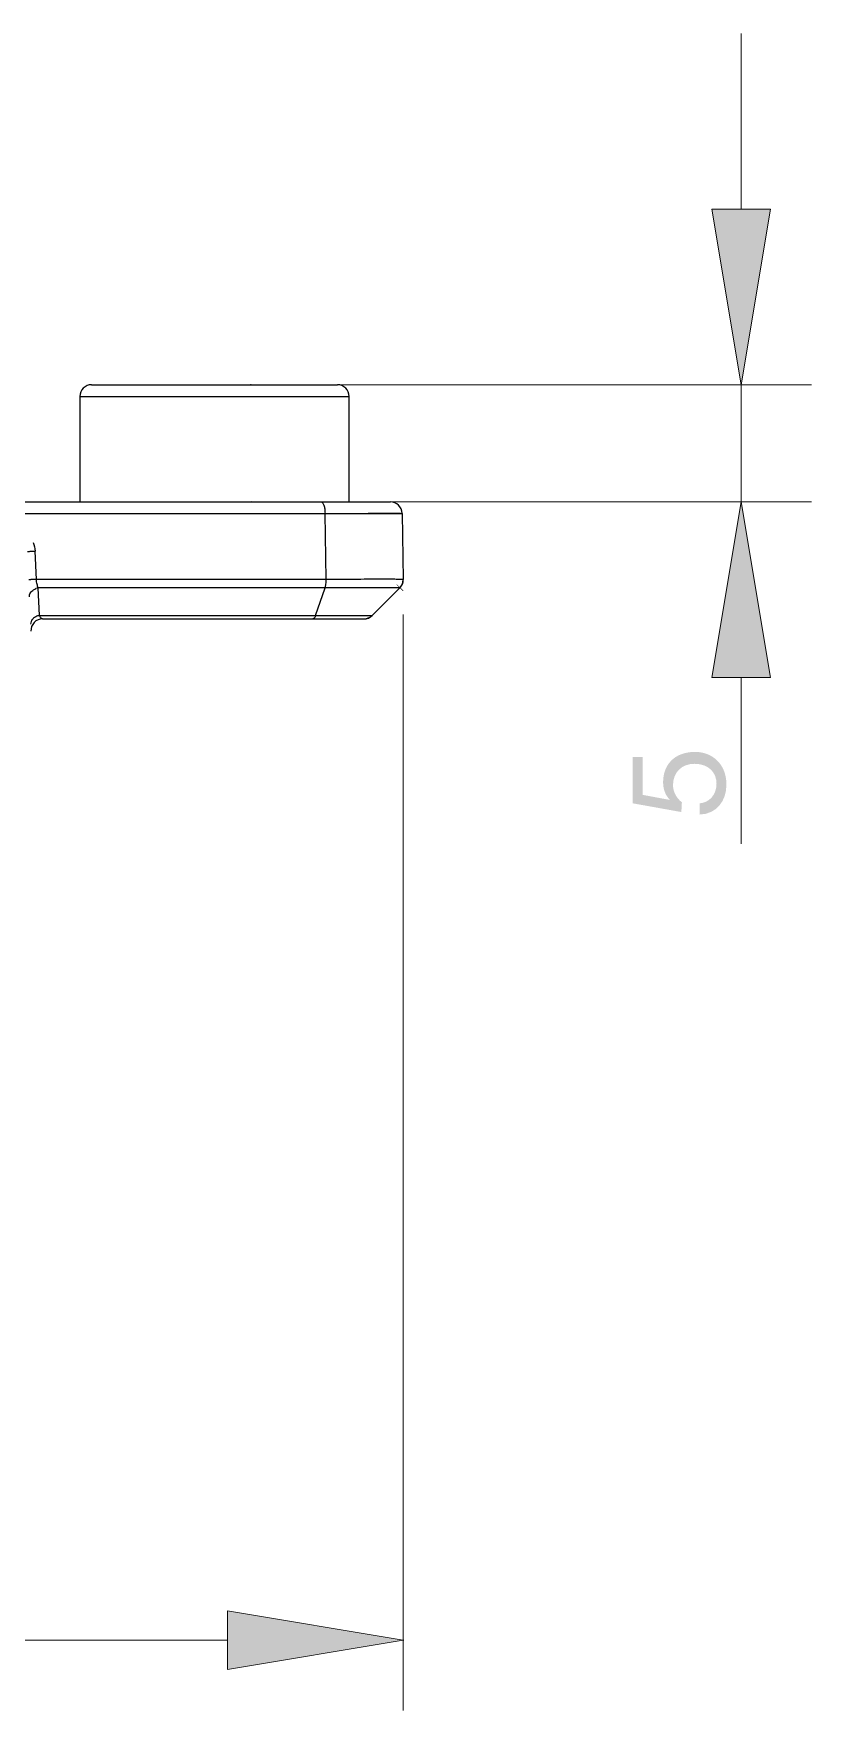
# Model space of a CAD drawing. Header units: millimetres. Extents: x 12 to 285, y 0 to 159.
# Drawn here: x 192.58 to 214.11, y 0.09 to 46.51 of the extents above; entities that cross this region are included whole.
import ezdxf

# ---------------------------------------------------------------- set-up
doc = ezdxf.new("R2010")
doc.units = ezdxf.units.MM

msp = doc.modelspace()

# ---------------------------------------------------------------- hatches: boundary and pattern name
h = msp.add_hatch(color=7)
edge = h.paths.add_edge_path(flags=0)
edge.add_spline(control_points=[(211.356787, 41.645186), (211.356787, 41.645186), (212.167117, 36.783697), (212.167117, 36.783697), (212.167117, 36.783697), (211.356787, 41.645186), (211.356787, 41.645186)], knot_values=[0, 0, 0, 0, 1, 1, 1, 2, 2, 2, 2], degree=3, periodic=1)
edge = h.paths.add_edge_path(flags=0)
edge.add_spline(control_points=[(212.167117, 36.783697), (212.167117, 36.783697), (212.977307, 41.645186), (212.977307, 41.645186), (212.977307, 41.645186), (211.356787, 41.645186), (211.356787, 41.645186), (211.356787, 41.645186), (212.167117, 36.783697), (212.167117, 36.783697)], knot_values=[0, 0, 0, 0, 1, 1, 1, 2, 2, 2, 3, 3, 3, 3], degree=3, periodic=1)
h = msp.add_hatch(color=7)
edge = h.paths.add_edge_path(flags=0)
edge.add_spline(control_points=[(198.604505, 36.783697), (198.604505, 36.787189), (198.601612, 36.790188), (198.598014, 36.790188), (198.594416, 36.790188), (198.591488, 36.787189), (198.591488, 36.783697), (198.591488, 36.780098), (198.594416, 36.777206), (198.598014, 36.777206), (198.601612, 36.777206), (198.604505, 36.780098), (198.604505, 36.783697), (198.604505, 36.783697), (198.604505, 36.783697), (198.604505, 36.783697)], knot_values=[0, 0, 0, 0, 1, 1, 1, 2, 2, 2, 3, 3, 3, 4, 4, 4, 5, 5, 5, 5], degree=3, periodic=1)
h = msp.add_hatch(color=7)
edge = h.paths.add_edge_path(flags=0)
edge.add_spline(control_points=[(198.604505, 33.542692), (198.604505, 33.54629), (198.601612, 33.549183), (198.598014, 33.549183), (198.594416, 33.549183), (198.591488, 33.54629), (198.591488, 33.542692), (198.591488, 33.539094), (198.594416, 33.536201), (198.598014, 33.536201), (198.601612, 33.536201), (198.604505, 33.539094), (198.604505, 33.542692), (198.604505, 33.542692), (198.604505, 33.542692), (198.604505, 33.542692)], knot_values=[0, 0, 0, 0, 1, 1, 1, 2, 2, 2, 3, 3, 3, 4, 4, 4, 5, 5, 5, 5], degree=3, periodic=1)
h = msp.add_hatch(color=7)
edge = h.paths.add_edge_path(flags=0)
edge.add_spline(control_points=[(212.977307, 28.681203), (212.977307, 28.681203), (212.167117, 33.542692), (212.167117, 33.542692), (212.167117, 33.542692), (212.977307, 28.681203), (212.977307, 28.681203)], knot_values=[0, 0, 0, 0, 1, 1, 1, 2, 2, 2, 2], degree=3, periodic=1)
edge = h.paths.add_edge_path(flags=0)
edge.add_spline(control_points=[(212.167117, 33.542692), (212.167117, 33.542692), (211.356787, 28.681203), (211.356787, 28.681203), (211.356787, 28.681203), (212.977307, 28.681203), (212.977307, 28.681203), (212.977307, 28.681203), (212.167117, 33.542692), (212.167117, 33.542692)], knot_values=[0, 0, 0, 0, 1, 1, 1, 2, 2, 2, 3, 3, 3, 3], degree=3, periodic=1)
h = msp.add_hatch(color=7)
edge = h.paths.add_edge_path(flags=0)
edge.add_spline(control_points=[(212.173502, 33.542692), (212.173502, 33.54629), (212.170716, 33.549183), (212.167117, 33.549183), (212.163484, 33.549183), (212.160591, 33.54629), (212.160591, 33.542692), (212.160591, 33.539094), (212.163484, 33.536201), (212.167117, 33.536201), (212.170716, 33.536201), (212.173502, 33.539094), (212.173502, 33.542692), (212.173502, 33.542692), (212.173502, 33.542692), (212.173502, 33.542692)], knot_values=[0, 0, 0, 0, 1, 1, 1, 2, 2, 2, 3, 3, 3, 4, 4, 4, 5, 5, 5, 5], degree=3, periodic=1)
h = msp.add_hatch(color=7)
h.dxf.hatch_style = 2
h.paths.add_polyline_path([(202.808574, 31.073557), (202.627425, 31.24587), (202.638432, 31.257441), (202.819581, 31.085128)])
h = msp.add_hatch(color=7)
edge = h.paths.add_edge_path(flags=0)
edge.add_spline(control_points=[(202.819494, 31.39491), (202.819494, 31.398509), (202.816601, 31.401401), (202.813003, 31.401401), (202.809404, 31.401401), (202.806512, 31.398509), (202.806512, 31.39491), (202.806512, 31.391312), (202.809404, 31.388384), (202.813003, 31.388384), (202.816601, 31.388384), (202.819494, 31.391312), (202.819494, 31.39491), (202.819494, 31.39491), (202.819494, 31.39491), (202.819494, 31.39491)], knot_values=[0, 0, 0, 0, 1, 1, 1, 2, 2, 2, 3, 3, 3, 4, 4, 4, 5, 5, 5, 5], degree=3, periodic=1)
h = msp.add_hatch(color=250)
edge = h.paths.add_edge_path(flags=0)
edge.add_spline(control_points=[(209.164696, 26.477611), (209.164696, 26.477611), (209.164696, 25.197099), (209.164696, 25.197099), (209.164696, 25.197099), (210.511108, 24.955693), (210.511108, 24.955693), (210.511108, 24.955693), (210.525713, 25.22271), (210.525713, 25.22271), (210.37931, 25.343501), (210.280603, 25.504403), (210.280603, 25.705698), (210.280603, 26.056889), (210.529311, 26.290992), (210.869601, 26.290992), (211.279317, 26.290992), (211.48421, 26.038615), (211.48421, 25.742211), (211.48421, 25.431308), (211.282986, 25.215408), (211.015897, 25.197099), (211.015897, 25.197099), (211.015897, 24.88609), (211.015897, 24.88609), (211.48421, 24.897096), (211.758601, 25.262998), (211.758601, 25.713001), (211.758601, 26.316604), (211.334209, 26.62031), (210.895212, 26.62031), (210.298912, 26.62031), (210.006212, 26.243508), (210.006212, 25.782498), (210.006212, 25.606885), (210.064703, 25.412999), (210.192796, 25.299616), (210.192796, 25.299616), (210.185388, 25.292208), (210.185388, 25.292208), (210.185388, 25.292208), (209.439087, 25.431308), (209.439087, 25.431308), (209.439087, 25.431308), (209.439087, 26.477611), (209.439087, 26.477611), (209.439087, 26.477611), (209.164696, 26.477611), (209.164696, 26.477611)], knot_values=[0, 0, 0, 0, 1, 1, 1, 2, 2, 2, 3, 3, 3, 4, 4, 4, 5, 5, 5, 6, 6, 6, 7, 7, 7, 8, 8, 8, 9, 9, 9, 10, 10, 10, 11, 11, 11, 12, 12, 12, 13, 13, 13, 14, 14, 14, 15, 15, 15, 16, 16, 16, 16], degree=3, periodic=1)
h = msp.add_hatch(color=7)
edge = h.paths.add_edge_path(flags=0)
edge.add_spline(control_points=[(197.951513, 1.219287), (197.951513, 1.219287), (202.813003, 2.029582), (202.813003, 2.029582), (202.813003, 2.029582), (197.951513, 1.219287), (197.951513, 1.219287)], knot_values=[0, 0, 0, 0, 1, 1, 1, 2, 2, 2, 2], degree=3, periodic=1)
edge = h.paths.add_edge_path(flags=0)
edge.add_spline(control_points=[(202.813003, 2.029582), (202.813003, 2.029582), (197.951513, 2.839807), (197.951513, 2.839807), (197.951513, 2.839807), (197.951513, 1.219287), (197.951513, 1.219287), (197.951513, 1.219287), (202.813003, 2.029582), (202.813003, 2.029582)], knot_values=[0, 0, 0, 0, 1, 1, 1, 2, 2, 2, 3, 3, 3, 3], degree=3, periodic=1)
h = msp.add_hatch(color=7)
edge = h.paths.add_edge_path(flags=0)
edge.add_spline(control_points=[(202.819494, 2.029582), (202.819494, 2.03311), (202.816601, 2.036003), (202.813003, 2.036003), (202.809404, 2.036003), (202.806512, 2.03311), (202.806512, 2.029582), (202.806512, 2.025984), (202.809404, 2.023091), (202.813003, 2.023091), (202.816601, 2.023091), (202.819494, 2.025984), (202.819494, 2.029582), (202.819494, 2.029582), (202.819494, 2.029582), (202.819494, 2.029582)], knot_values=[0, 0, 0, 0, 1, 1, 1, 2, 2, 2, 3, 3, 3, 4, 4, 4, 5, 5, 5, 5], degree=3, periodic=1)

# ---------------------------------------------------------------- linework, layer by layer
at = {"color": 7, "lineweight": 15}
for points in [[(212.167117, 41.645186), (212.167117, 46.506605)], [(199.570305, 36.783697), (214.111699, 36.783697)], [(212.167117, 36.783697), (212.167117, 33.542692)], [(199.570305, 33.542692), (214.111699, 33.542692)], [(202.813003, 30.422584), (202.813003, 0.085001)], [(212.167117, 28.681203), (212.167117, 24.079393)], [(89.576592, 2.029582), (197.951513, 2.029582)]]:
    msp.add_lwpolyline(points, dxfattribs=at)
at = {"color": 7, "lineweight": 25}
for points in [[(194.186916, 36.783697), (200.992987, 36.783697)], [(193.862784, 36.4596), (201.317084, 36.4596)], [(193.862784, 36.4596), (193.862784, 33.542692)], [(201.317084, 33.542692), (201.317084, 36.4596)], [(85.071091, 33.542692), (202.457015, 33.542692)], [(191.793707, 33.224204), (202.781112, 33.224204)], [(200.648888, 33.224204), (201.846991, 33.225404)], [(200.680814, 31.39491), (200.648888, 33.224204)], [(201.846991, 33.225404), (202.449712, 33.225509)], [(202.449712, 33.225509), (202.737508, 33.224804), (202.770987, 33.224486), (202.781112, 33.224204)], [(202.781112, 33.224204), (202.813003, 31.39491)], [(192.660905, 31.39491), (192.626686, 32.178888)], [(200.680814, 31.39491), (192.660905, 31.39491)], [(200.650016, 31.159996), (192.713892, 31.159996)], [(192.747194, 30.39669), (192.713892, 31.159996)], [(200.38889, 30.39669), (200.650016, 31.159996)], [(201.954694, 30.39669), (202.718211, 31.159996)], [(202.729006, 31.171284), (202.763508, 31.216793)], [(202.763085, 31.216193), (202.789896, 31.268898)], [(202.789614, 31.268193), (202.807006, 31.326789)], [(202.806794, 31.326013), (202.813109, 31.387784)], [(192.747194, 30.39669), (200.38889, 30.39669)], [(192.833907, 30.301687), (201.725989, 30.301687)], [(200.38889, 30.39669), (200.568207, 30.39669)], [(200.568207, 30.39669), (201.696884, 30.397114)], [(200.753416, 30.39669), (200.944409, 30.396902)], [(201.4353, 30.397184), (201.954906, 30.39669)], [(201.725812, 30.301687), (201.801695, 30.310789)], [(201.801695, 30.310789), (201.873591, 30.337388)], [(201.873591, 30.337388), (201.937091, 30.38011), (201.954906, 30.39669)]]:
    msp.add_lwpolyline(points, dxfattribs=at)
at = {"color": 7, "lineweight": 15}
for points, knots in [([(211.356787, 41.645186), (211.356787, 41.645186), (212.167117, 36.783697), (212.167117, 36.783697), (212.167117, 36.783697), (211.356787, 41.645186), (211.356787, 41.645186)], [0, 0, 0, 0, 1, 1, 1, 2, 2, 2, 2]), ([(212.167117, 36.783697), (212.167117, 36.783697), (212.977307, 41.645186), (212.977307, 41.645186), (212.977307, 41.645186), (211.356787, 41.645186), (211.356787, 41.645186), (211.356787, 41.645186), (212.167117, 36.783697), (212.167117, 36.783697)], [0, 0, 0, 0, 1, 1, 1, 2, 2, 2, 3, 3, 3, 3]), ([(212.167117, 33.542692), (212.167117, 33.542692), (211.356787, 28.681203), (211.356787, 28.681203), (211.356787, 28.681203), (212.977307, 28.681203), (212.977307, 28.681203), (212.977307, 28.681203), (212.167117, 33.542692), (212.167117, 33.542692)], [0, 0, 0, 0, 1, 1, 1, 2, 2, 2, 3, 3, 3, 3]), ([(212.977307, 28.681203), (212.977307, 28.681203), (212.167117, 33.542692), (212.167117, 33.542692), (212.167117, 33.542692), (212.977307, 28.681203), (212.977307, 28.681203)], [0, 0, 0, 0, 1, 1, 1, 2, 2, 2, 2]), ([(202.813003, 2.029582), (202.813003, 2.029582), (197.951513, 2.839807), (197.951513, 2.839807), (197.951513, 2.839807), (197.951513, 1.219287), (197.951513, 1.219287), (197.951513, 1.219287), (202.813003, 2.029582), (202.813003, 2.029582)], [0, 0, 0, 0, 1, 1, 1, 2, 2, 2, 3, 3, 3, 3]), ([(197.951513, 1.219287), (197.951513, 1.219287), (202.813003, 2.029582), (202.813003, 2.029582), (202.813003, 2.029582), (197.951513, 1.219287), (197.951513, 1.219287)], [0, 0, 0, 0, 1, 1, 1, 2, 2, 2, 2])]:
    msp.add_open_spline(points, degree=3, knots=knots, dxfattribs=at)
at = {"color": 7, "lineweight": 25}
for points, knots in [([(194.186916, 36.783697), (194.101014, 36.783697), (194.0185, 36.749513), (193.957716, 36.688799), (193.897003, 36.628016), (193.862784, 36.545501), (193.862784, 36.4596)], [0, 0, 0, 0, 1, 1, 1, 2, 2, 2, 2]), ([(201.317084, 36.4596), (201.317084, 36.545501), (201.2829, 36.628016), (201.222187, 36.688799), (201.161403, 36.749513), (201.078888, 36.783697), (200.992987, 36.783697)], [0, 0, 0, 0, 1, 1, 1, 2, 2, 2, 2]), ([(200.538115, 33.542692), (200.554202, 33.542692), (200.568983, 33.531191), (200.57999, 33.518491), (200.587892, 33.50939), (200.593784, 33.499512), (200.599111, 33.489317), (200.605496, 33.476617), (200.610999, 33.463388), (200.615797, 33.449806), (200.627615, 33.416292), (200.634917, 33.381508), (200.639892, 33.346406), (200.645783, 33.305908), (200.648711, 33.265091), (200.648888, 33.224204)], [0, 0, 0, 0, 1, 1, 1, 2, 2, 2, 3, 3, 3, 4, 4, 4, 5, 5, 5, 5]), ([(192.413784, 32.170386), (192.413784, 32.170104), (192.414313, 32.170316), (192.414807, 32.170386), (192.416113, 32.170704), (192.416783, 32.170492), (192.417488, 32.170492), (192.419005, 32.170316), (192.420699, 32.170492), (192.422286, 32.170598), (192.424509, 32.170704), (192.42659, 32.17081), (192.428812, 32.17081), (192.43481, 32.170916), (192.440983, 32.171198), (192.447192, 32.171515), (192.455588, 32.171798), (192.463984, 32.172115), (192.47231, 32.172503), (192.482787, 32.172891), (192.493194, 32.173314), (192.503601, 32.173808), (192.515913, 32.174196), (192.52819, 32.17469), (192.540502, 32.17529), (192.554296, 32.175784), (192.568089, 32.176384), (192.581883, 32.176983), (192.596805, 32.177583), (192.611798, 32.178183), (192.626686, 32.178888)], [0, 0, 0, 0, 1, 1, 1, 2, 2, 2, 3, 3, 3, 4, 4, 4, 5, 5, 5, 6, 6, 6, 7, 7, 7, 8, 8, 8, 9, 9, 9, 10, 10, 10, 10]), ([(192.660905, 31.39491), (192.645982, 31.394205), (192.631095, 31.393605), (192.616102, 31.393005), (192.602309, 31.392406), (192.588515, 31.391806), (192.574686, 31.391312), (192.562409, 31.390712), (192.550203, 31.390183), (192.537786, 31.389689), (192.527414, 31.389301), (192.517007, 31.388913), (192.506494, 31.38849), (192.498204, 31.388102), (192.489808, 31.387784), (192.481412, 31.387502), (192.475203, 31.387184), (192.4691, 31.386902), (192.462997, 31.386796), (192.460809, 31.386691), (192.458799, 31.386691), (192.456506, 31.386585), (192.454883, 31.386514), (192.453189, 31.386303), (192.451814, 31.386514), (192.451002, 31.386514), (192.450297, 31.386691), (192.448991, 31.386408), (192.448497, 31.386303), (192.448004, 31.386091), (192.448004, 31.386408)], [0, 0, 0, 0, 1, 1, 1, 2, 2, 2, 3, 3, 3, 4, 4, 4, 5, 5, 5, 6, 6, 6, 7, 7, 7, 8, 8, 8, 9, 9, 9, 10, 10, 10, 10]), ([(192.4685, 30.916685), (192.466913, 30.952986), (192.477813, 30.990309), (192.496616, 31.021989), (192.517889, 31.058008), (192.549498, 31.087006), (192.584317, 31.108984)], [0, 0, 0, 0, 1, 1, 1, 2, 2, 2, 2]), ([(192.713892, 31.159996), (192.699816, 31.193192), (192.689304, 31.228011), (192.68119, 31.263183), (192.6711, 31.306504), (192.664609, 31.350601), (192.660905, 31.39491)], [0, 0, 0, 0, 1, 1, 1, 2, 2, 2, 2]), ([(202.718, 31.159784), (202.717188, 31.158902), (202.715813, 31.158902), (202.714613, 31.158796), (202.711791, 31.158796), (202.709286, 31.158514), (202.706711, 31.158408), (202.702689, 31.158196), (202.698491, 31.158196), (202.694293, 31.158196), (202.688684, 31.158302), (202.68311, 31.158408), (202.677501, 31.158408), (202.67041, 31.158584), (202.663284, 31.158796), (202.656193, 31.158902), (202.647585, 31.159114), (202.639083, 31.15929), (202.630511, 31.159608), (202.608991, 31.160101), (202.587507, 31.160701), (202.565988, 31.161195), (202.538683, 31.161901), (202.511484, 31.1625), (202.484284, 31.162994), (202.451511, 31.163594), (202.418703, 31.164088), (202.386001, 31.164511), (202.347795, 31.165005), (202.309589, 31.165287), (202.271383, 31.165605), (202.228097, 31.165816), (202.184811, 31.165887), (202.14149, 31.165887), (202.040314, 31.165816), (201.939207, 31.165217), (201.837996, 31.164405), (201.719709, 31.163382), (201.601317, 31.162112), (201.482784, 31.160983), (201.349786, 31.159784), (201.216683, 31.158796), (201.083686, 31.158408), (200.939082, 31.157985), (200.794514, 31.158408), (200.650016, 31.159996)], [0, 0, 0, 0, 1, 1, 1, 2, 2, 2, 3, 3, 3, 4, 4, 4, 5, 5, 5, 6, 6, 6, 7, 7, 7, 8, 8, 8, 9, 9, 9, 10, 10, 10, 11, 11, 11, 12, 12, 12, 13, 13, 13, 14, 14, 14, 15, 15, 15, 15]), ([(200.650616, 31.159996), (200.662117, 31.194885), (200.669207, 31.231292), (200.673899, 31.267804), (200.679297, 31.309997), (200.681484, 31.352401), (200.680814, 31.39491)], [0, 0, 0, 0, 1, 1, 1, 2, 2, 2, 2]), ([(202.813003, 31.39491), (202.813003, 31.393993), (202.811803, 31.393993), (202.81071, 31.393993), (202.807605, 31.393887), (202.8057, 31.393711), (202.803584, 31.393499), (202.800091, 31.393288), (202.795893, 31.393393), (202.791801, 31.393499), (202.786086, 31.393499), (202.780794, 31.393605), (202.775291, 31.393711), (202.768306, 31.393817), (202.761286, 31.393993), (202.754089, 31.394099), (202.745516, 31.394416), (202.737014, 31.394593), (202.728407, 31.394804), (202.706605, 31.395404), (202.684909, 31.396004), (202.663108, 31.396498), (202.635309, 31.397203), (202.60751, 31.397909), (202.579711, 31.398403), (202.546091, 31.399003), (202.512507, 31.399602), (202.478887, 31.399884), (202.439587, 31.400484), (202.400394, 31.400802), (202.361094, 31.401013), (202.316397, 31.401296), (202.271701, 31.401401), (202.227004, 31.401401), (202.177191, 31.401401), (202.127414, 31.40119), (202.077602, 31.401013), (202.022816, 31.400802), (201.9681, 31.400414), (201.91349, 31.399884), (201.790794, 31.399003), (201.668098, 31.397697), (201.545507, 31.396498), (201.407395, 31.395193), (201.269388, 31.394099), (201.131311, 31.393711), (200.981204, 31.393111), (200.830991, 31.393499), (200.680814, 31.39491)], [0, 0, 0, 0, 1, 1, 1, 2, 2, 2, 3, 3, 3, 4, 4, 4, 5, 5, 5, 6, 6, 6, 7, 7, 7, 8, 8, 8, 9, 9, 9, 10, 10, 10, 11, 11, 11, 12, 12, 12, 13, 13, 13, 14, 14, 14, 15, 15, 15, 16, 16, 16, 16]), ([(192.747194, 30.39669), (192.712693, 30.389599), (192.678791, 30.378311), (192.647111, 30.362189), (192.617796, 30.347513), (192.590491, 30.328816), (192.567101, 30.305709), (192.546217, 30.284895), (192.528507, 30.260483), (192.516901, 30.233213), (192.506212, 30.207989), (192.500603, 30.180402), (192.501802, 30.153309)], [0, 0, 0, 0, 1, 1, 1, 2, 2, 2, 3, 3, 3, 4, 4, 4, 4]), ([(192.833907, 30.301687), (192.745501, 30.301687), (192.660905, 30.265598), (192.599804, 30.201816), (192.538703, 30.137787), (192.506282, 30.051815), (192.510092, 29.963514)], [0, 0, 0, 0, 1, 1, 1, 2, 2, 2, 2]), ([(192.833907, 30.301687), (192.817291, 30.301687), (192.80191, 30.313011), (192.790092, 30.325606), (192.781414, 30.334813), (192.774499, 30.344691), (192.768291, 30.355204), (192.760388, 30.368398), (192.753297, 30.382403), (192.747194, 30.39669)], [0, 0, 0, 0, 1, 1, 1, 2, 2, 2, 3, 3, 3, 3]), ([(200.389702, 30.39669), (200.384692, 30.382897), (200.379012, 30.369315), (200.372416, 30.356297), (200.367194, 30.345784), (200.361303, 30.335907), (200.353507, 30.326417), (200.342712, 30.313505), (200.328107, 30.301687), (200.311985, 30.301687)], [0, 0, 0, 0, 1, 1, 1, 2, 2, 2, 3, 3, 3, 3])]:
    msp.add_open_spline(points, degree=3, knots=knots, dxfattribs=at)
at = {"color": 7, "lineweight": 5}
for points in [[(198.604505, 36.783697), (198.604505, 36.787189), (198.601612, 36.790188), (198.598014, 36.790188), (198.594416, 36.790188), (198.591488, 36.787189), (198.591488, 36.783697), (198.591488, 36.780098), (198.594416, 36.777206), (198.598014, 36.777206), (198.601612, 36.777206), (198.604505, 36.780098), (198.604505, 36.783697), (198.604505, 36.783697), (198.604505, 36.783697), (198.604505, 36.783697)], [(198.604505, 33.542692), (198.604505, 33.54629), (198.601612, 33.549183), (198.598014, 33.549183), (198.594416, 33.549183), (198.591488, 33.54629), (198.591488, 33.542692), (198.591488, 33.539094), (198.594416, 33.536201), (198.598014, 33.536201), (198.601612, 33.536201), (198.604505, 33.539094), (198.604505, 33.542692), (198.604505, 33.542692), (198.604505, 33.542692), (198.604505, 33.542692)], [(212.173502, 33.542692), (212.173502, 33.54629), (212.170716, 33.549183), (212.167117, 33.549183), (212.163484, 33.549183), (212.160591, 33.54629), (212.160591, 33.542692), (212.160591, 33.539094), (212.163484, 33.536201), (212.167117, 33.536201), (212.170716, 33.536201), (212.173502, 33.539094), (212.173502, 33.542692), (212.173502, 33.542692), (212.173502, 33.542692), (212.173502, 33.542692)], [(202.819494, 31.39491), (202.819494, 31.398509), (202.816601, 31.401401), (202.813003, 31.401401), (202.809404, 31.401401), (202.806512, 31.398509), (202.806512, 31.39491), (202.806512, 31.391312), (202.809404, 31.388384), (202.813003, 31.388384), (202.816601, 31.388384), (202.819494, 31.391312), (202.819494, 31.39491), (202.819494, 31.39491), (202.819494, 31.39491), (202.819494, 31.39491)], [(202.819494, 2.029582), (202.819494, 2.03311), (202.816601, 2.036003), (202.813003, 2.036003), (202.809404, 2.036003), (202.806512, 2.03311), (202.806512, 2.029582), (202.806512, 2.025984), (202.809404, 2.023091), (202.813003, 2.023091), (202.816601, 2.023091), (202.819494, 2.025984), (202.819494, 2.029582), (202.819494, 2.029582), (202.819494, 2.029582), (202.819494, 2.029582)]]:
    msp.add_open_spline(points, degree=3, knots=[0, 0, 0, 0, 1, 1, 1, 2, 2, 2, 3, 3, 3, 4, 4, 4, 5, 5, 5, 5], dxfattribs=at)
at = {"color": 7, "lineweight": 25}
for points in [[(202.781112, 33.224204), (202.778007, 33.401016), (202.633792, 33.542692), (202.457015, 33.542692)], [(192.570312, 32.416484), (192.603684, 32.342189), (192.623193, 32.260204), (192.626686, 32.178888)], [(192.584317, 31.108984), (192.603614, 31.12119), (192.624216, 31.131491), (192.645383, 31.139817)], [(192.713892, 31.159996), (192.690503, 31.155304), (192.667608, 31.148495), (192.645383, 31.139817)], [(202.718211, 31.159996), (202.7803, 31.22219), (202.81459, 31.306998), (202.813003, 31.39491)], [(201.725601, 30.301687), (201.811502, 30.301687), (201.894017, 30.335907), (201.954694, 30.39669)]]:
    msp.add_open_spline(points, degree=3, dxfattribs=at)

doc.saveas('drawing.dxf')
